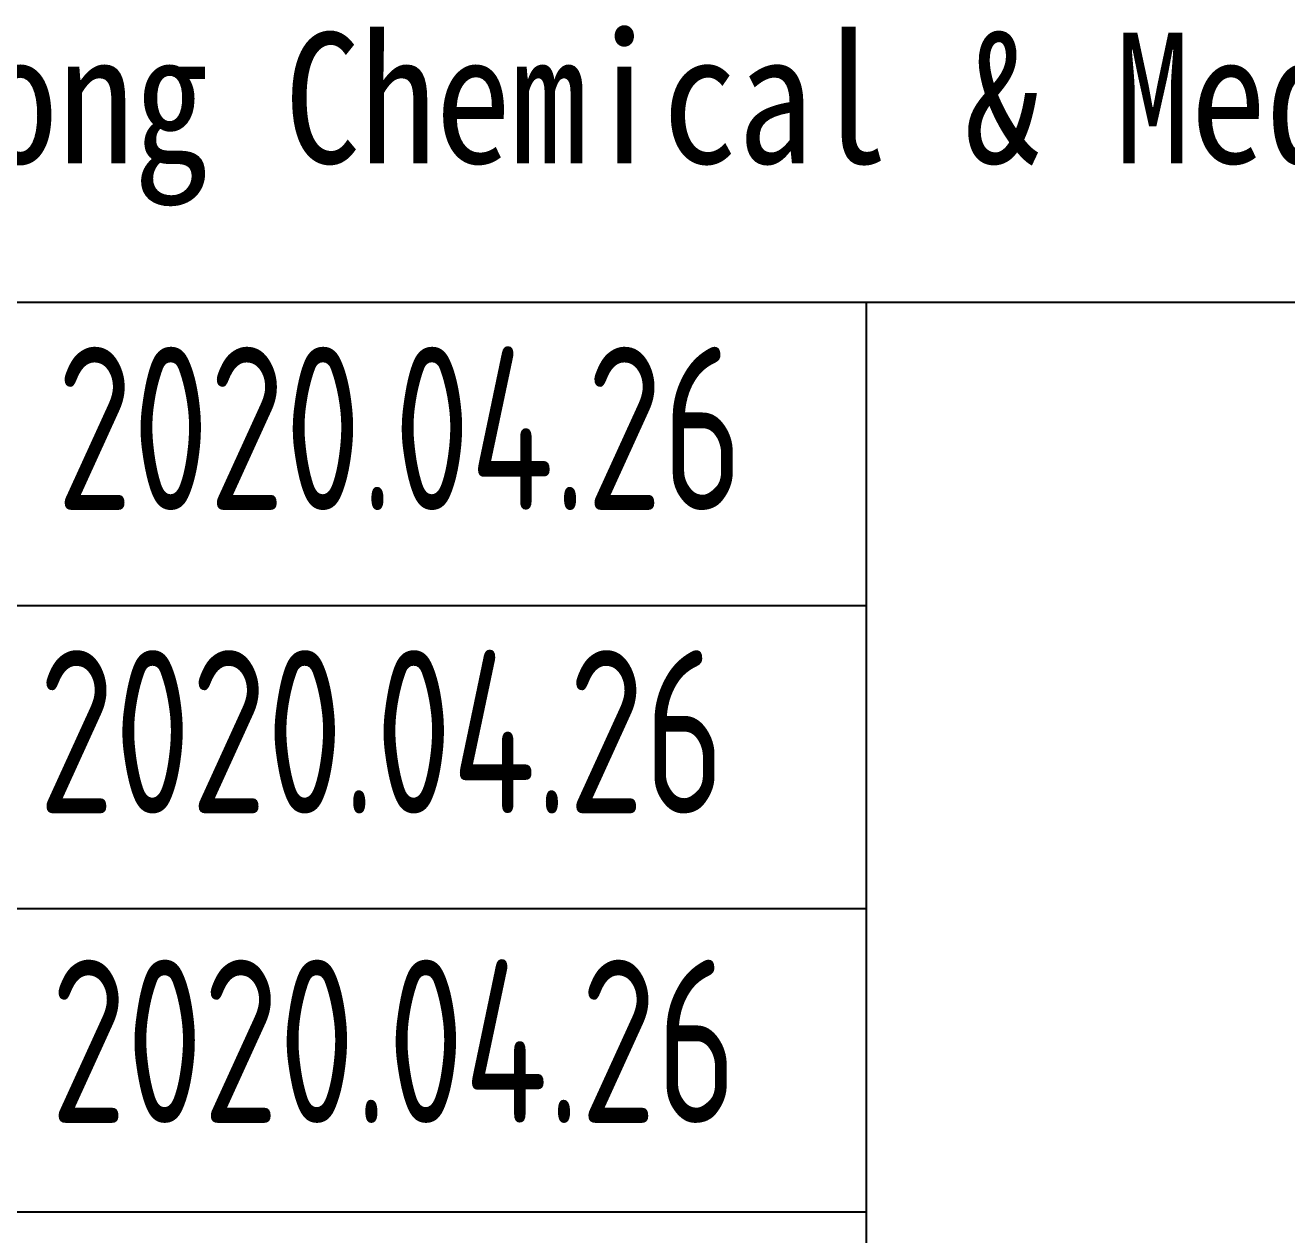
# Model space of a CAD drawing. Extents: x 6250600 to 6678662, y -692028 to -290561.
# Drawn here: x 6305043 to 6307748, y -417373 to -414779 of the extents above; entities that cross this region are included whole.
import ezdxf
from ezdxf.enums import TextEntityAlignment as Align

# ---------------------------------------------------------------- set-up
doc = ezdxf.new("R2010")
doc.units = 0
doc.header["$LTSCALE"] = 1000
doc.header["$MEASUREMENT"] = 0
doc.linetypes.add('2', pattern=[18.5, 12, -3, 0.5, -3])
doc.layers.get('0').update_dxf_attribs({"linetype": 'CONTINUOUS'})
doc.styles.add('ECEC_TQ_S', font='')
doc.styles.add('sceie', font='sceie.shx', dxfattribs={"width": 0.7, "bigfont": 'sceic.shx'})
doc.styles.get('ECEC_TQ_S').set_extended_font_data('SimSun')

# ---------------------------------------------------------------- blocks, each defined once
blk = doc.blocks.new('qm')
at = {"style": 'sceie', "width": 0.8}
for p in [(-941169.6, -984626.3), (-941208.7, -985276.9), (-941182.6, -985940.5), (-941143.6, -986591.1), (-941130.5, -987189.7)]:
    blk.add_attdef('2020.04.26', text='', height=350, dxfattribs=at).set_placement(p, align=Align.MIDDLE)

msp = doc.modelspace()

# ---------------------------------------------------------------- linework, layer by layer
for p, q in [((6301346.9, -415373.5), (6319346.9, -415373.5)), ((6306846.9, -418623.5), (6306846.9, -415373.5)), ((6301346.9, -416023.5), (6306846.9, -416023.5)), ((6301346.9, -416673.5), (6306846.9, -416673.5)), ((6301346.9, -417323.5), (6306846.9, -417323.5))]:
    msp.add_line(p, q)

# ---------------------------------------------------------------- block references
at = {"color": 4, "linetype": '2'}
ref = msp.add_blockref('qm', (7247015.8, 568983), dxfattribs=at)
ref.add_attrib('2020.04.26', '2020.04.26', dxfattribs={"height": 350, "style": 'sceie', "width": 0.8}).set_placement((6305833.2, -416957.5), align=Align.MIDDLE)
ref.add_attrib('2020.04.26', '2020.04.26', dxfattribs={"height": 350, "style": 'sceie', "width": 0.8}).set_placement((6305807.2, -416293.9), align=Align.MIDDLE)
ref.add_attrib('2020.04.26', '2020.04.26', dxfattribs={"height": 350, "style": 'sceie', "width": 0.8}).set_placement((6305846.2, -415643.3), align=Align.MIDDLE)

# ---------------------------------------------------------------- texts
at = {"style": 'ECEC_TQ_S', "width": 0.85}
msp.add_text('Anhui Huadong Chemical & Medical Engineering Co.,Ltd', height=280, dxfattribs=at).set_placement((6307541.8, -414973.5), align=Align.MIDDLE)
msp.add_text('Anhui Huadong Chemical & Medical Engineering Co.,Ltd', height=280, dxfattribs=at).set_placement((6307541.8, -414973.5), align=Align.MIDDLE)

doc.saveas('drawing.dxf')
